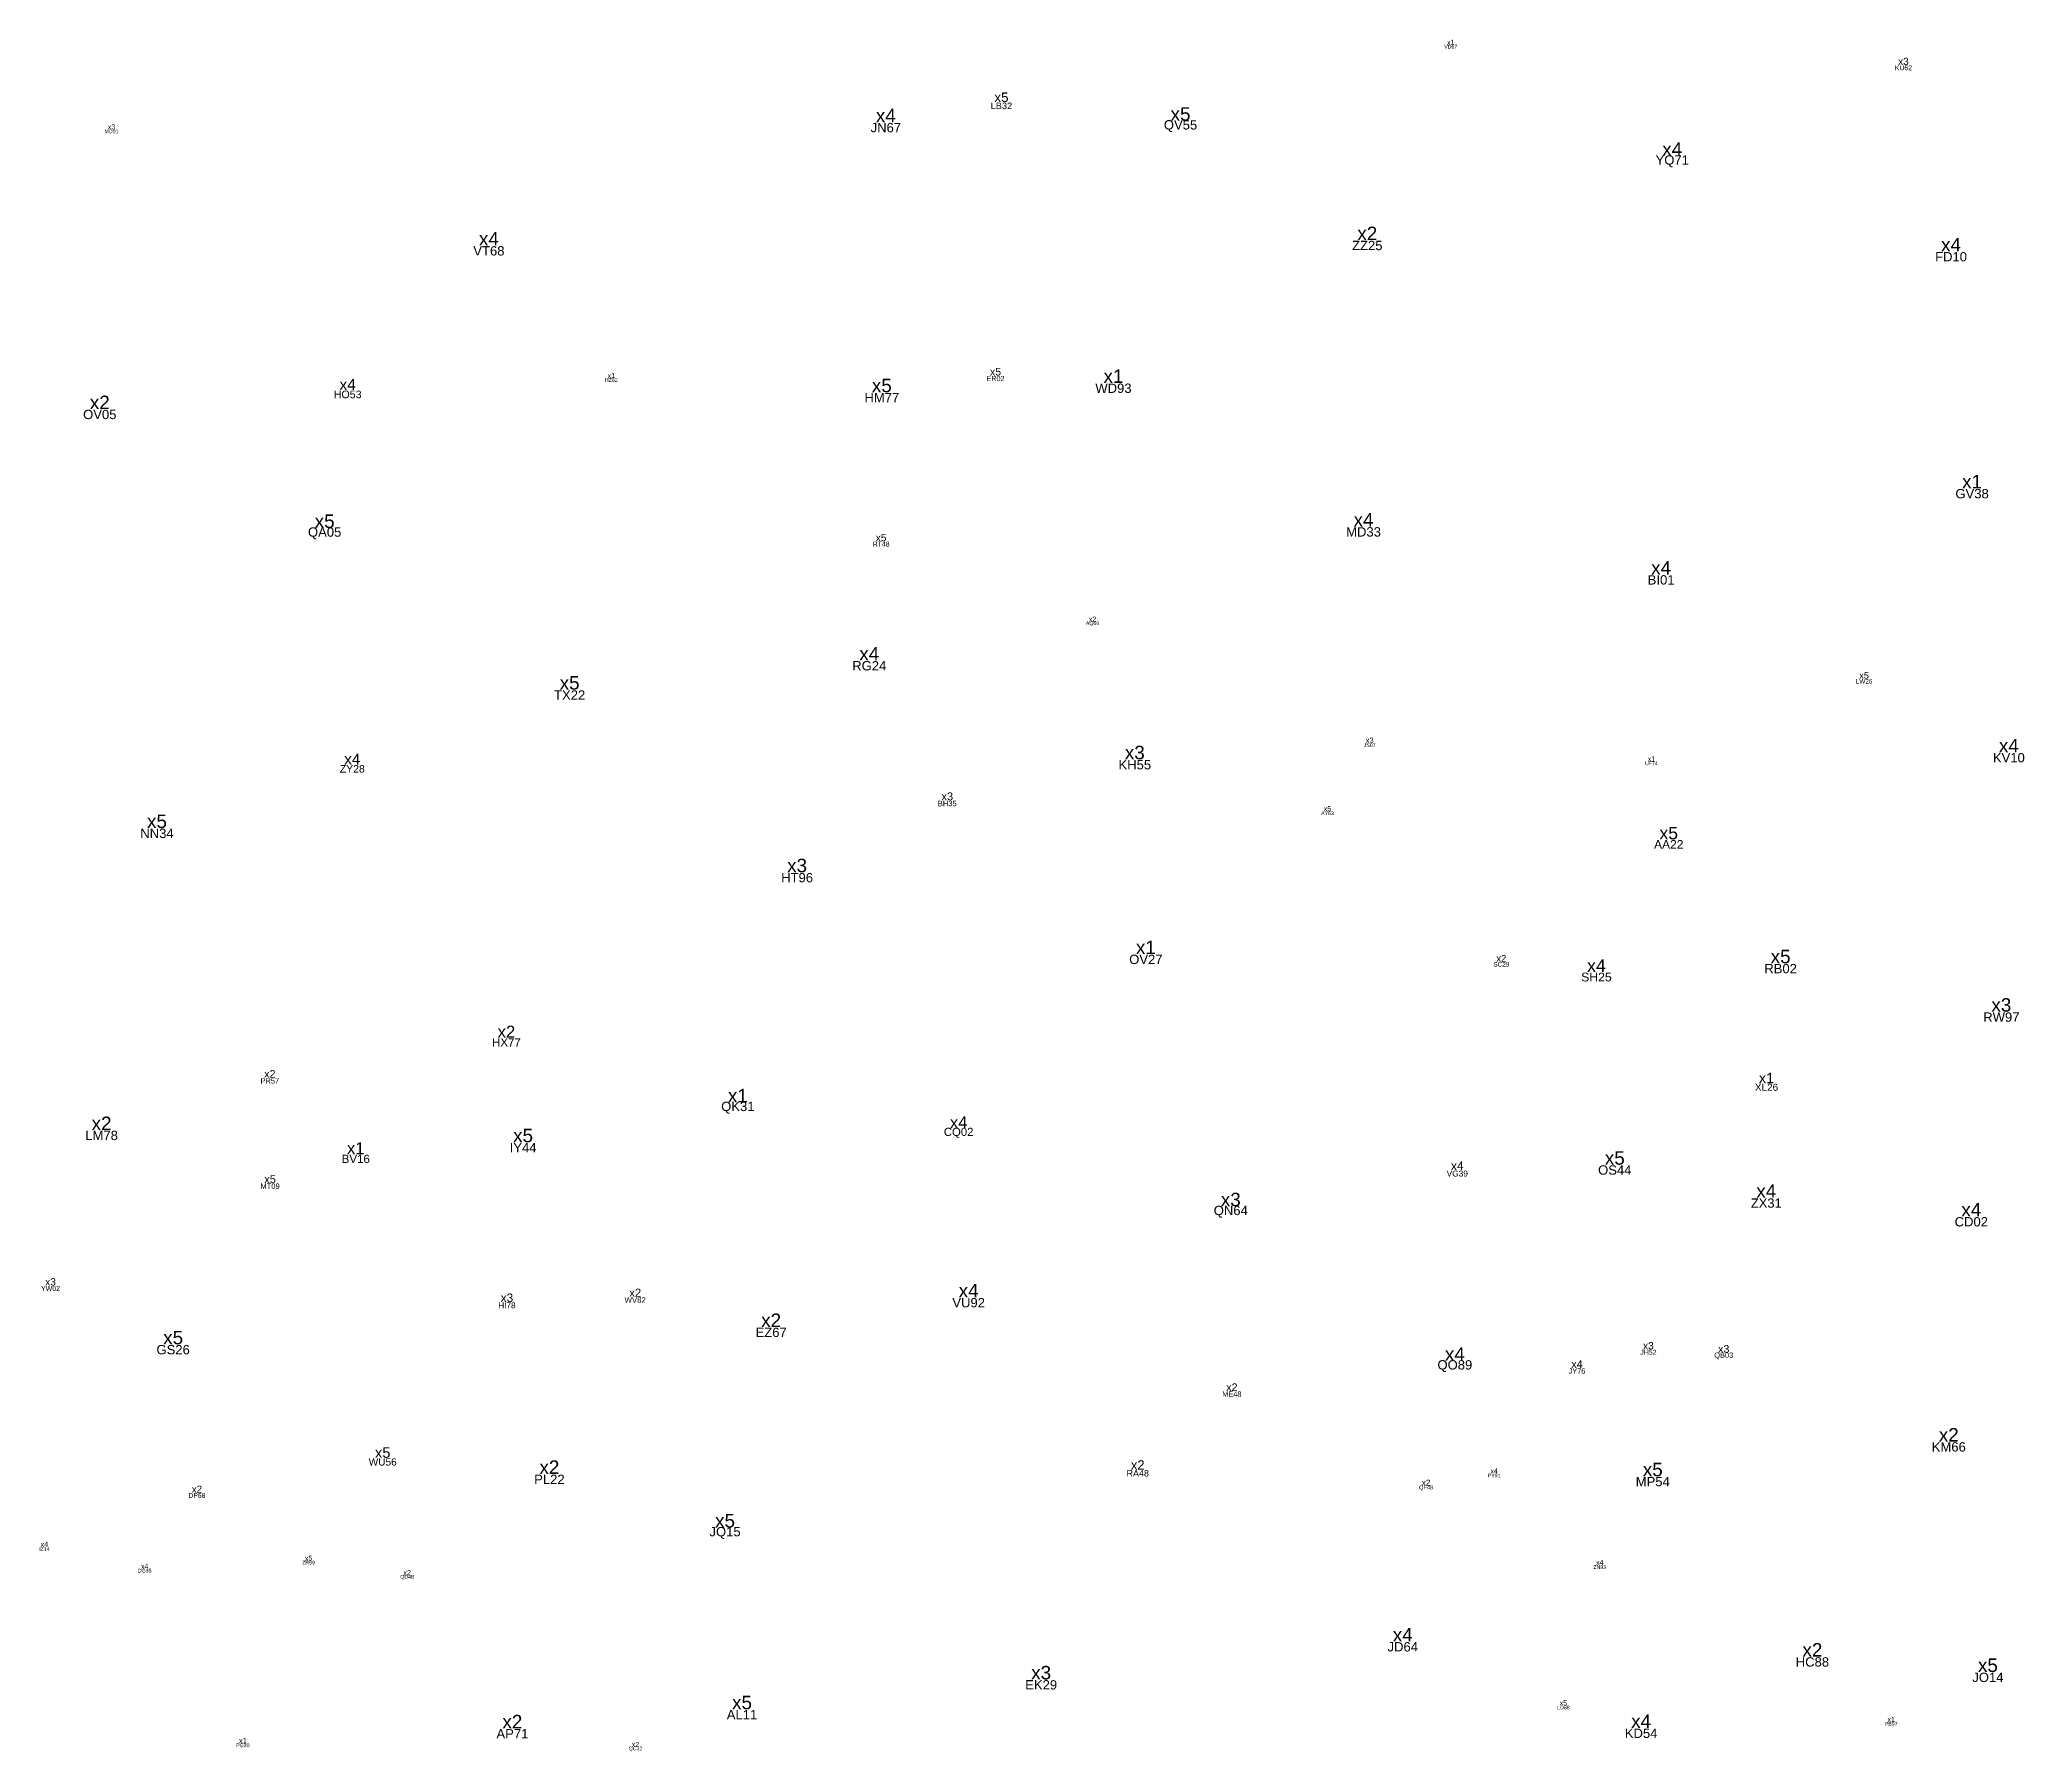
# Model space of a CAD drawing. Header units: millimetres. Extents: x 58 to 9621, y 40 to 8286.
import ezdxf

# ---------------------------------------------------------------- set-up
doc = ezdxf.new("R2010")
doc.units = ezdxf.units.MM
doc.layers.add('Default', color=7, linetype='Continuous', true_color=0xffffff)
doc.styles.add('Default', font='arial.ttf')

msp = doc.modelspace()

# ---------------------------------------------------------------- texts
at = {"layer": 'Default', "attachment_point": 5, "style": 'Default'}
for s, insert, char_height, width in [('VD67', (6857.2, 8252.6, 26), 18, 158.87), ('x1', (6857.2, 8274.2, 26), 24, 106.174), ('KU62', (9038.8, 8150.8, 26), 23.57, 203.183), ('x3', (9038.8, 8181.6, 26), 34.29, 164.727), ('x4', (4135.1, 7920.9, 26), 65, 311.576), ('LB32', (4692.2, 7967.2, 26), 31.82, 259.383), ('x5', (4692.2, 8008.5, 26), 46.28, 223.353), ('x5', (5555.1, 7927.8, 26), 65, 313.696), ('MD01', (403.4, 7844.4, 26), 18, 156.717), ('x3', (403.4, 7866, 26), 24, 115.304), ('JN67', (4135.1, 7862.4, 26), 45, 373.696), ('QV55', (5555.1, 7869.8, 26), 45, 400.109), ('x4', (7924.6, 7758.9, 26), 65, 311.576), ('YQ71', (7924.6, 7700.4, 26), 45, 387.391), ('x2', (6455.1, 7352.9, 26), 65, 310.87), ('VT68', (2222.2, 7268.7, 26), 45, 383.478), ('x4', (2222.2, 7327.2, 26), 65, 311.576), ('ZZ25', (6455.1, 7294.4, 26), 45, 374.674), ('x4', (9268.2, 7298.8, 26), 65, 311.576), ('FD10', (9268.2, 7240.3, 26), 45, 380.054), ('x5', (4663.4, 6686.1, 26), 36.3, 175.203), ('x1', (5231.9, 6665.2, 26), 65, 287.554), ('x4', (1541.5, 6625.1, 26), 53.51, 256.489), ('HZ82', (2812.3, 6646.6, 26), 18, 151.826), ('x1', (2812.3, 6668.2, 26), 24, 106.174), ('x5', (4115.7, 6619.7, 26), 65, 313.696), ('ER02', (4663.4, 6653.7, 26), 24.96, 214.589), ('WD93', (5231.9, 6606.7, 26), 45, 430.924), ('OV05', (347.1, 6480.3, 26), 45, 399.62), ('x2', (347.1, 6538.8, 26), 65, 310.87), ('HO53', (1541.5, 6577, 26), 36.79, 328.282), ('HM77', (4115.7, 6561.7, 26), 45, 408.424), ('GV38', (9369.6, 6098.8, 26), 45, 398.641), ('x1', (9369.6, 6157.3, 26), 65, 287.554), ('QA05', (1430.8, 5907.9, 26), 45, 400.109), ('x5', (1430.8, 5965.9, 26), 65, 313.696), ('MD33', (6437, 5914.6, 26), 45, 408.913), ('x4', (6437, 5973.1, 26), 65, 311.576), ('RT48', (4112.2, 5856, 26), 23.88, 202.181), ('x5', (4112.2, 5887, 26), 34.73, 167.615), ('x4', (7871.1, 5742, 26), 65, 311.576), ('BI01', (7871.1, 5683.5, 26), 45, 315.978), ('AQ66', (5131.1, 5472.9, 26), 18, 162), ('x2', (5131.2, 5494.5, 26), 24, 114.783), ('x4', (4055.1, 5328.2, 26), 65, 311.576), ('RG24', (4055.1, 5269.7, 26), 45, 401.087), ('x5', (2611.2, 5187, 26), 65, 313.696), ('LW26', (8849.2, 5195, 26), 21.83, 195.289), ('x5', (8849.2, 5223.4, 26), 31.75, 153.246), ('TX22', (2611.2, 5128.9, 26), 45, 379.565), ('x3', (5334.8, 4851.4, 26), 65, 312.283), ('JS07', (6466.6, 4887.6, 26), 18, 146.739), ('x3', (6466.6, 4910.9, 26), 25.8, 123.961), ('x4', (9546.8, 4885.2, 26), 65, 311.576), ('ZY28', (1563.9, 4773.1, 26), 36.07, 305.776), ('x4', (1563.9, 4820.4, 26), 52.46, 251.463), ('KH55', (5334.8, 4792.9, 26), 45, 389.837), ('UF74', (7824.3, 4799.7, 26), 18, 152.022), ('x1', (7824.3, 4821.3, 26), 24, 106.174), ('KV10', (9546.8, 4826.7, 26), 45, 382.011), ('BH35', (4431.1, 4606.1, 26), 26.2, 226.956), ('x3', (4431.1, 4640.4, 26), 38.11, 183.076), ('x5', (6263.3, 4581.4, 26), 24.68, 119.132), ('x5', (622.7, 4520.1, 26), 65, 313.696), ('AY63', (6263.3, 4559.3, 26), 18, 156.522), ('NN34', (622.7, 4462, 26), 45, 394.728), ('AA22', (7907.8, 4409.5, 26), 41.46, 359.585), ('x5', (7907.8, 4463.3, 26), 60.3, 291.011), ('x3', (3707.4, 4307.2, 26), 65, 312.283), ('HT96', (3707.4, 4248.7, 26), 45, 380.543), ('x1', (5388.1, 3913.5, 26), 65, 287.554), ('OV27', (5388.1, 3855, 26), 45, 398.641), ('SC29', (7101.1, 3831.6, 26), 22.23, 194.059), ('x2', (7101.1, 3860.7, 26), 32.34, 154.667), ('x4', (7559.3, 3825.3, 26), 61.47, 294.677), ('RB02', (8446.9, 3810.6, 26), 45, 386.902), ('x5', (8446.9, 3868.7, 26), 65, 313.696), ('SH25', (7559.3, 3770, 26), 42.26, 369.348), ('x3', (9510.7, 3635.4, 26), 65, 312.283), ('RW97', (9510.7, 3576.9, 26), 45, 422.609), ('HX77', (2306.7, 3455.4, 26), 39.55, 340.91), ('x2', (2306.7, 3507.2, 26), 57.53, 275.135), ('PR57', (1166.5, 3269.9, 26), 25.63, 221.201), ('x2', (1166.5, 3303.4, 26), 37.28, 178.299), ('XL26', (8378.9, 3239, 26), 34.3, 286.712), ('x1', (8378.9, 3283.9, 26), 49.89, 220.72), ('QK31', (3421.9, 3140.8, 26), 45, 382.011), ('x1', (3421.9, 3199.3, 26), 65, 287.554), ('x2', (355.8, 3065.5, 26), 65, 310.87), ('x4', (4485.9, 3070.2, 26), 56.95, 272.991), ('LM78', (355.8, 3007, 26), 45, 388.859), ('x1', (1580.6, 2945.8, 26), 57.78, 255.627), ('IY44', (2387, 2948.5, 26), 45, 330.163), ('x5', (2387, 3006.5, 26), 65, 313.696), ('CQ02', (4485.9, 3019, 26), 39.15, 351.956), ('BV16', (1580.6, 2893.8, 26), 39.73, 337.238), ('x4', (6888.8, 2861, 26), 41.78, 200.251), ('x5', (7647.8, 2898.3, 26), 65, 313.696), ('MT09', (1167.7, 2762.5, 26), 25.9, 227.444), ('x5', (1167.7, 2796.1, 26), 37.67, 181.792), ('VG39', (6888.8, 2823.4, 26), 28.72, 258.175), ('OS44', (7647.8, 2840.3, 26), 45, 398.152), ('x3', (5797.3, 2697.9, 26), 65, 312.283), ('ZX31', (8377.8, 2680.8, 26), 44.48, 359.701), ('x4', (8377.8, 2739, 26), 64.7, 310.123), ('x4', (9365.8, 2649.4, 26), 65, 311.576), ('QN64', (5797.3, 2639.4, 26), 45, 405.489), ('CD02', (9365.8, 2590.9, 26), 45, 397.663), ('x3', (109.7, 2301.6, 26), 35.11, 168.66), ('YW02', (109.7, 2270, 26), 24.14, 227.709), ('HI78', (2309.2, 2188.1, 26), 28.07, 211.746), ('x3', (2309.2, 2224.9, 26), 40.83, 196.158), ('WV82', (2927.3, 2214.1, 26), 27.02, 254.055), ('x2', (2927.3, 2249.4, 26), 39.3, 187.971), ('VU92', (4534.1, 2201.1, 26), 45, 396.196), ('x4', (4534.1, 2259.6, 26), 65, 311.576), ('x2', (3582.3, 2116.6, 26), 65, 310.87), ('x5', (700.6, 2032.8, 26), 65, 313.696), ('EZ67', (3582.3, 2058.1, 26), 45, 373.696), ('x3', (7809.6, 1993.7, 26), 35.08, 168.513), ('GS26', (700.6, 1974.8, 26), 45, 398.152), ('QO89', (6877.1, 1895.7, 26), 45, 413.315), ('x4', (6877.1, 1954.2, 26), 65, 311.576), ('x4', (7465.7, 1905.6, 26), 37.04, 177.55), ('JH52', (7809.6, 1962.2, 26), 24.11, 199.728), ('QB03', (8172.6, 1944.9, 26), 25.59, 226.994), ('x3', (8172.6, 1978.4, 26), 37.23, 178.844), ('JY76', (7465.7, 1872.3, 26), 25.46, 207.594), ('ME48', (5802.5, 1760.9, 26), 25.4, 227.239), ('x2', (5802.5, 1794.1, 26), 36.95, 176.711), ('x2', (9257.3, 1564.8, 26), 65, 310.87), ('WU56', (1710.5, 1433.8, 26), 34.74, 332.653), ('x5', (1710.5, 1478.9, 26), 50.53, 243.852), ('x2', (2513.8, 1408.8, 26), 65, 310.87), ('x2', (5348.9, 1419.7, 26), 44.89, 214.698), ('KM66', (9257.3, 1506.3, 26), 45, 402.554), ('PL22', (2513.8, 1350.3, 26), 45, 366.359), ('RA48', (5348.9, 1379.3, 26), 30.86, 266.36), ('x2', (6738.6, 1334.6, 26), 28.36, 135.62), ('PY91', (7066.2, 1369.1, 26), 18, 145.761), ('x4', (7066.2, 1390.7, 26), 24, 115.043), ('MP54', (7830.9, 1338.9, 26), 45, 401.576), ('x5', (7830.9, 1397, 26), 65, 313.696), ('DP68', (815.2, 1272.4, 26), 23.31, 201.439), ('x2', (815.2, 1302.9, 26), 33.91, 162.165), ('QF48', (6738.6, 1309.1, 26), 19.5, 169.948), ('x5', (3360.3, 1150.2, 26), 65, 313.696), ('JQ15', (3360.3, 1092.1, 26), 45, 381.522), ('IZ14', (80.3, 1014.3, 26), 18, 129.13), ('x4', (80.3, 1037.4, 26), 25.71, 123.236), ('ZR99', (1353.3, 948.9, 26), 18, 155.348), ('x5', (1353.3, 970.4, 26), 24, 115.826), ('x4', (7575.2, 949.3, 26), 24, 115.043), ('DG35', (563.5, 910.2, 26), 18, 161.217), ('x4', (563.5, 931.8, 26), 24, 115.043), ('QD48', (1828.2, 878.2, 26), 18, 162.587), ('x2', (1828.2, 900.7, 26), 25.03, 119.711), ('ZN93', (7575.2, 927.7, 26), 18, 155.152), ('x4', (6626, 601.7, 26), 65, 311.576), ('JD64', (6626, 543.2, 26), 45, 373.207), ('HC88', (8600.1, 470.3, 26), 45, 395.217), ('x2', (8600.1, 528.8, 26), 65, 310.87), ('x5', (9445.8, 454.2, 26), 65, 313.696), ('EK29', (4883.5, 360, 26), 45, 381.522), ('x3', (4883.5, 418.5, 26), 65, 312.283), ('JO14', (9445.8, 396.2, 26), 45, 380.054), ('x5', (3442, 274.7, 26), 65, 313.696), ('x2', (2335.4, 183, 26), 65, 310.87), ('AL11', (3441.9, 216.6, 26), 45, 360), ('LD88', (7400.3, 251.4, 26), 18, 150.065), ('x5', (7400.3, 272.8, 26), 24, 115.826), ('x4', (7774.7, 185.1, 26), 65, 311.576), ('x1', (8979.8, 193.9, 26), 24, 106.174), ('x1', (1036.5, 91.8, 26), 25.68, 113.627), ('AP71', (2335.4, 124.5, 26), 45, 374.185), ('KD54', (7774.7, 126.6, 26), 45, 388.37), ('PB97', (8979.8, 172.3, 26), 18, 152.609), ('PG30', (1036.5, 68.7, 26), 18, 158.087), ('QC32', (2928.6, 51.5, 26), 18, 162), ('x2', (2928.6, 73.1, 26), 24, 114.783)]:
    msp.add_mtext(s, dxfattribs=dict(at, insert=insert, char_height=char_height, width=width))

doc.saveas('drawing.dxf')
